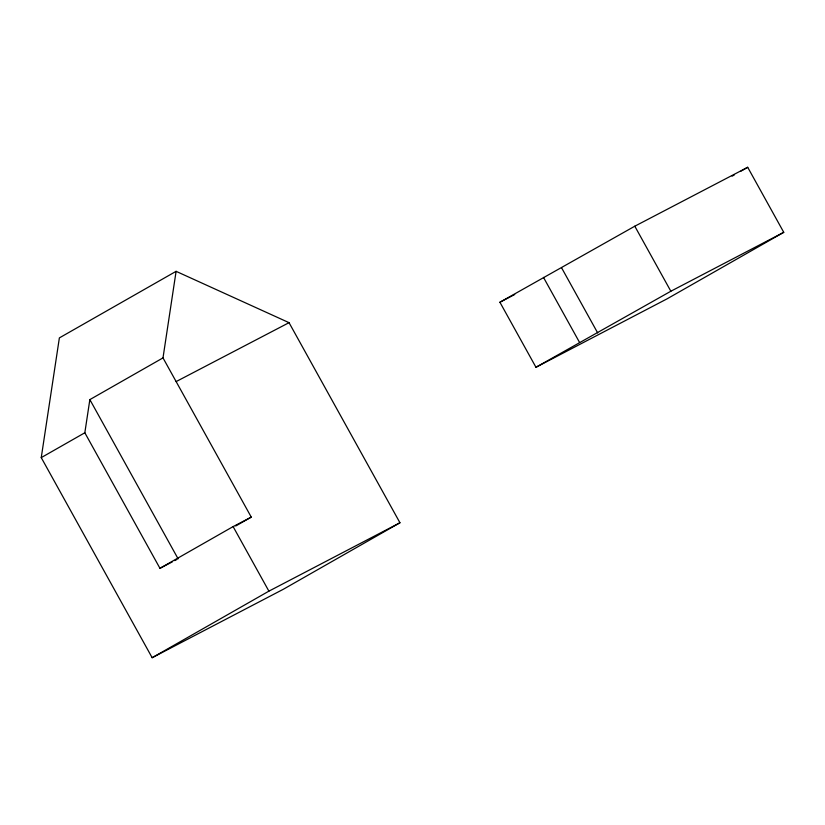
<?xml version="1.0" encoding="UTF-8"?>
<svg xmlns="http://www.w3.org/2000/svg" width="825" height="825" viewBox="0 0 825 825"><rect width="100%" height="100%" fill="white"/><g stroke="black" fill="none" stroke-linecap="round" stroke-linejoin="round"><path stroke-width="1.24" d="M41.25 457.617L59.369 337.899L176.096 271.332L289.039 322.668L399.95 522.761L283.222 589.328L152.161 657.711L41.25 457.617L84.831 432.774L89.853 399.609L162.999 357.895L176.096 271.332M499.909 302.239L634.796 226.205L747.708 167.289L783.75 232.32L667.012 298.877L535.961 367.269L499.909 302.239L514.728 294.504M732.136 176.158L734.363 174.89M741.036 171.095L747.708 167.289M84.831 432.774L159.957 568.312L233.114 526.597L251.264 517.12L162.999 357.895M235.744 525.968L251.264 517.12M535.961 367.269L670.849 291.235L783.75 232.32M152.161 657.711L268.898 591.154L399.95 522.761M176.138 381.583L289.039 322.668M159.957 568.312L172.435 561.794M174.714 560.618L176.983 559.433M634.796 226.205L670.849 291.235M561.65 267.919L597.692 332.939M543.489 277.386L579.542 342.416M233.114 526.597L268.898 591.154M89.853 399.609L178.118 558.834"/></g></svg>
